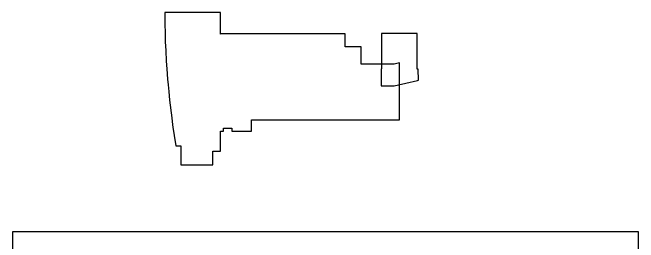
# Model space of a CAD drawing. Header units: inches. Extents: x -189245 to 740841, y -215444 to 469401.
# Drawn here: x 439751 to 544751, y 184085 to 222642 of the extents above; entities that cross this region are included whole.
import ezdxf

# ---------------------------------------------------------------- set-up
doc = ezdxf.new("R2010")
doc.units = ezdxf.units.IN
doc.header["$LTSCALE"] = 10
doc.header["$MEASUREMENT"] = 0
doc.layers.add('DEFPOINT', color=7, linetype='Continuous', plot=False)

msp = doc.modelspace()

# ---------------------------------------------------------------- linework, layer by layer
at = {"layer": 'DEFPOINT'}
for points in [[(504653.65541, 214205.13653), (503743.96266, 213991.08244), (498253.45079, 213991.08244), (498253.45079, 216866.31578), (495553.48696, 216866.31578), (495553.48696, 219041.08244), (474653.74541, 219042.01581), (474653.45079, 222642.01581), (465293.41005, 222642.0158), (465309.42934, 220853.02576), (465343.52446, 219042.01581), (465357.99802, 218359.38009), (465384.60198, 217725.30896), (465448.50545, 216282.04469), (465530.55931, 214482.856), (465625.83244, 213206.86654), (465757.99745, 211446.74928), (465832.19641, 210524.40324), (465948.92012, 209383.07879), (466101.21529, 207954.33504), (466451.81706, 204972.556), (466592.41012, 203833.36316), (466653.52379, 203432.66918), (466868.56873, 202022.17873), (467131.29845, 200298.4537), (467978.5133, 200298.45369), (467978.79291, 197078.08246), (473353.45079, 197079.4825), (473378.91747, 199390.61576), (474653.65541, 199390.61576), (474653.45079, 202741.08244), (475153.45079, 202741.08244), (475153.45079, 203241.54912), (476558.45079, 203241.54912), (476558.45079, 202741.54912), (479828.65541, 202741.54912), (479828.65541, 204641.08244), (504653.45079, 204641.08244), (504653.65541, 214205.13653), (503743.96266, 213991.08244), (498253.45079, 213991.08244), (498253.45079, 216866.31578), (495553.48696, 216866.31578), (495553.48696, 219042.01581), (474653.74555, 219040.30541), (474653.74555, 222642.01581)], [(487456.68193, 219041.44403), (487457.0049, 219041.3532)]]:
    msp.add_lwpolyline(points, dxfattribs=at)
msp.add_lwpolyline([(501603.45079, 210336.99316), (503743.96266, 210336.99316), (507703.45079, 211268.67548), (507823.96045, 211297.03211), (507803.45079, 213136.52648), (507653.45079, 213136.52648), (507653.45079, 213136.52648), (507653.45079, 219137.45983), (501628.45079, 219136.99316), (501628.45079, 213212.2265), (501603.42305, 213212.2265)], close=True, dxfattribs=at)
at = {"layer": 'Defpoints', "color": 2}
msp.add_lwpolyline([(439751.44144, 111624.55308), (544751.44144, 111624.55308), (544751.44144, 185874.55308), (439751.44144, 185874.55308)], close=True, dxfattribs=at)

doc.saveas('drawing.dxf')
